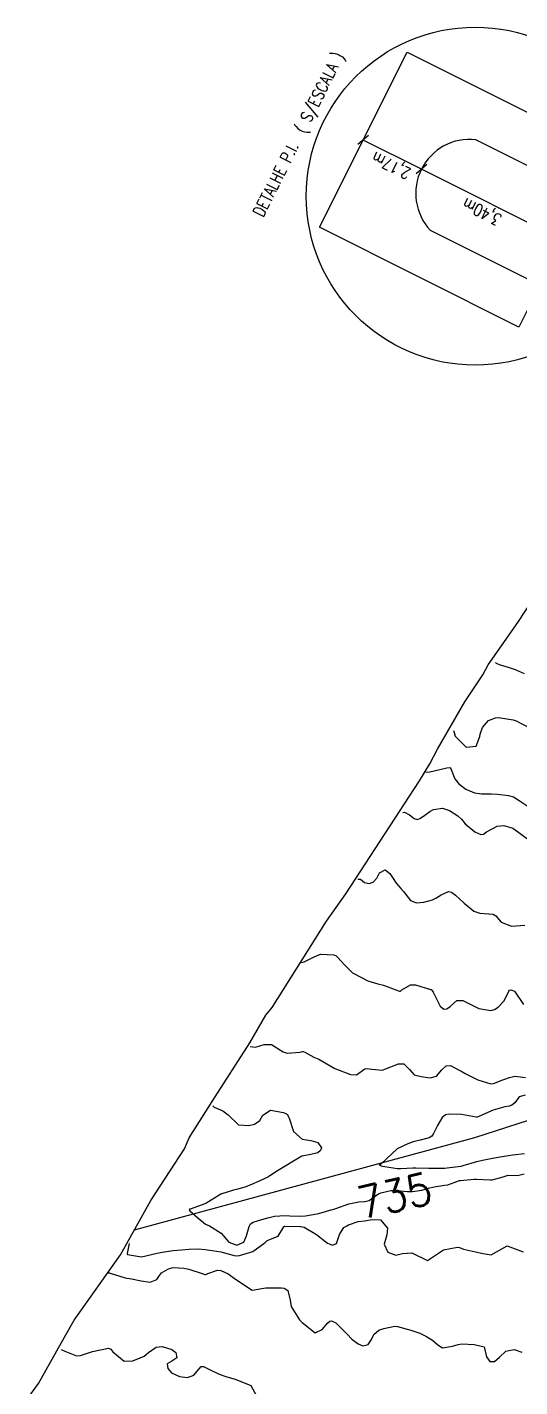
# Model space of a CAD drawing. Header units: metres. Extents: x 318500 to 325275, y 7408834 to 7428799.
# Drawn here: x 319931.8 to 319993.8, y 7412171.5 to 7412342.4 of the extents above; entities that cross this region are included whole.
import ezdxf
from ezdxf.enums import TextEntityAlignment as Align

# ---------------------------------------------------------------- set-up
doc = ezdxf.new("R2010")
doc.units = ezdxf.units.M
doc.header["$MEASUREMENT"] = 0
doc.linetypes.add('CONTINUO', pattern=[0])
for name, color, linetype in [('Area', 45, 'Continuous'), ('Cotas', 45, 'Continuous'), ('Curvas de Nivel 1m', 11, 'Continuous'), ('Curvas de Nivel 5m', 15, 'Continuous'), ('TEXTO', 45, 'Continuous'), ('Vias Secundárias', 230, 'Continuous')]:
    doc.layers.add(name, color=color, linetype=linetype)
doc.styles.add('ROMANS', font='romans', dxfattribs={"height": 0.2})
doc.styles.add('Style-STANDARD', font='STANDARD.shx')

msp = doc.modelspace()

# ---------------------------------------------------------------- linework, layer by layer
at = {"layer": 'Area'}
msp.add_lwpolyline([(319931.83, 7412169.92), (319933.25, 7412171.87), (319936.51, 7412177.71), (319937.74, 7412179.84), (319943.59, 7412188.04), (319947.39, 7412194.9), (319951.64, 7412201.37), (319952.22, 7412202.75), (319955.12, 7412207.34), (319959.84, 7412214.73), (319961.86, 7412218.19), (319962.64, 7412219.16), (319969.49, 7412230.03), (319971.91, 7412233.44), (319981.18, 7412247.65), (319982.47, 7412249.78), (319983.46, 7412251.66), (319986.89, 7412257.58), (319989.14, 7412261), (319989.82, 7412262.27), (319993.54, 7412267.56), (319996.52, 7412272.1)], dxfattribs=at)
at = {"layer": 'Curvas de Nivel 1m', "flags": 128}
for points, elevation in [([(319990.75, 7412262.55), (319990.81, 7412262.45), (319991.2, 7412262.29), (319992.46, 7412261.93), (319993.19, 7412261.65), (319994.33, 7412261.18)], 728), ([(319985.44, 7412254), (319985.53, 7412253.74), (319985.67, 7412253.29), (319987.06, 7412251.9), (319988.31, 7412252), (319988.78, 7412253.25), (319988.79, 7412253.55), (319989.09, 7412254.38), (319989.86, 7412255.24), (319990.73, 7412255.6), (319991.11, 7412255.62), (319992.96, 7412255.33), (319993.1, 7412255.3), (319993.34, 7412255.19), (319995.09, 7412254.3)], 729), ([(319979.1, 7412243.69), (319979.31, 7412243.74), (319979.92, 7412243.37), (319980.49, 7412242.91), (319980.93, 7412242.8), (319981.32, 7412242.96), (319981.83, 7412243.34), (319982.47, 7412243.81), (319982.95, 7412244.05), (319984.06, 7412244.21), (319984.95, 7412243.95), (319986, 7412243.28), (319986.47, 7412242.82), (319986.93, 7412242.27), (319988.12, 7412241.26), (319988.91, 7412240.9), (319989.21, 7412240.95), (319989.59, 7412241.24), (319990.93, 7412241.97), (319991.77, 7412242.05), (319992.93, 7412241.72), (319993.67, 7412241.18), (319994.91, 7412240.23)], 731), ([(319973.4, 7412235.31), (319973.77, 7412235.31), (319974.27, 7412234.87), (319974.83, 7412234.76), (319975.36, 7412234.9), (319975.81, 7412235.42), (319976.15, 7412236.11), (319976.85, 7412236.48), (319977.46, 7412236.02), (319977.87, 7412235.39), (319978.24, 7412234.8), (319978.82, 7412234.11), (319979.18, 7412233.74), (319979.44, 7412233.37), (319980.04, 7412232.6), (319980.79, 7412232.31), (319981.74, 7412232.4), (319982.8, 7412232.7), (319983.24, 7412232.89), (319983.91, 7412233.31), (319984.82, 7412233.73), (319985.19, 7412233.67), (319985.71, 7412233.29), (319986.79, 7412232.26), (319988.01, 7412231.26), (319988.78, 7412231.01), (319990.44, 7412230.89), (319990.77, 7412230.68), (319991.43, 7412229.87), (319992.76, 7412229.39), (319994.44, 7412229.5)], 732), ([(319966.34, 7412224.83), (319966.69, 7412224.88), (319967.92, 7412225.52), (319968.71, 7412225.87), (319970.4, 7412225.8), (319970.7, 7412225.65), (319970.88, 7412225.49), (319971.73, 7412224.51), (319972.68, 7412223.58), (319972.74, 7412223.52), (319972.83, 7412223.46), (319974.67, 7412222.5), (319975.94, 7412222.14), (319976.66, 7412221.97), (319978.2, 7412221.39), (319978.65, 7412221.2), (319978.8, 7412221.23), (319978.96, 7412221.38), (319980.03, 7412221.99), (319980.66, 7412222), (319982.54, 7412221.44), (319982.65, 7412221.4), (319982.74, 7412221.33), (319982.89, 7412221.08), (319983.77, 7412219.31), (319984.25, 7412218.94), (319984.62, 7412218.97), (319985.03, 7412219.29), (319985.87, 7412220.04), (319986.63, 7412220.02), (319988.2, 7412219.25), (319988.62, 7412219.01), (319990.15, 7412218.77), (319990.62, 7412218.92), (319991.06, 7412219.21), (319991.84, 7412220), (319992.4, 7412221.19), (319992.5, 7412221.34), (319992.65, 7412221.37), (319993.11, 7412221.19), (319994.26, 7412219.54)], 733), ([(319959.87, 7412214.27), (319960.55, 7412214.15), (319961.66, 7412214.5), (319962.55, 7412214.49), (319964.02, 7412213.58), (319964.54, 7412213.41), (319966.17, 7412213.55), (319966.46, 7412213.62), (319966.54, 7412213.62), (319966.76, 7412213.54), (319967.9, 7412212.89), (319968.53, 7412212.66), (319970.52, 7412211.49), (319972.51, 7412210.74), (319973.27, 7412210.69), (319974.32, 7412211.43), (319974.52, 7412211.47), (319975.17, 7412211.42), (319976.52, 7412211.28), (319976.62, 7412211.31), (319976.8, 7412211.41), (319978.53, 7412212.08), (319979.22, 7412212.07), (319979.91, 7412211.36), (319980.51, 7412210.69), (319981.39, 7412210.46), (319982.5, 7412210.32), (319983.31, 7412210.51), (319983.98, 7412211.31), (319984.53, 7412211.83), (319985.09, 7412211.86), (319986.16, 7412211.28), (319986.52, 7412211.09), (319986.92, 7412210.86), (319988.5, 7412210.04), (319990.16, 7412209.56), (319990.5, 7412209.59), (319991.67, 7412210.04), (319992.51, 7412210.36), (319993.16, 7412210.53), (319994.51, 7412210.36)], 734), ([(319994.47, 7412208.13), (319993.71, 7412207.93), (319993.17, 7412207.18), (319992.78, 7412206.86), (319992.46, 7412206.76), (319991.9, 7412206.65), (319990.45, 7412206.23), (319988.65, 7412205.45), (319988.44, 7412205.37), (319988.32, 7412205.37), (319986.44, 7412205.68), (319984.9, 7412205.75), (319984.44, 7412205.67), (319984.04, 7412205.31), (319983.44, 7412204.3), (319982.92, 7412203.32), (319982.74, 7412202.99), (319982.4, 7412202.78), (319981.28, 7412202.46), (319980.39, 7412202.26), (319979.72, 7412202.03), (319978.38, 7412201.38), (319976.36, 7412199.49), (319976.3, 7412199.47), (319976.09, 7412199.41), (319976.36, 7412199.26), (319976.55, 7412199.22), (319978.35, 7412198.89), (319978.83, 7412198.9), (319980.35, 7412199), (319980.7, 7412199), (319982.35, 7412198.95), (319982.73, 7412198.94), (319984.35, 7412198.95), (319984.67, 7412198.98), (319986.36, 7412199.19), (319986.42, 7412199.21), (319986.65, 7412199.27), (319988.37, 7412199.79), (319989.08, 7412199.95), (319990.37, 7412200.2), (319991.58, 7412200.4), (319992.37, 7412200.55), (319992.92, 7412200.64), (319994.38, 7412200.81)], 734), ([(319944.65, 7412189.47), (319944.41, 7412188.23), (319944.46, 7412188.08), (319946.2, 7412187.81), (319948.2, 7412188.27), (319948.82, 7412188.38), (319950.21, 7412188.6), (319951.25, 7412188.7), (319952.21, 7412188.76), (319953.32, 7412188.82), (319954.21, 7412188.74), (319955.12, 7412188.6), (319956.21, 7412188.45), (319957.87, 7412187.98), (319958.2, 7412187.94), (319958.53, 7412187.97), (319960.21, 7412188.46), (319961.75, 7412189.6), (319961.99, 7412189.82), (319962.23, 7412189.93), (319963.39, 7412190.42), (319964.12, 7412191.57), (319964.18, 7412191.64), (319964.25, 7412191.65), (319966.18, 7412191.61), (319966.25, 7412191.61), (319966.69, 7412191.53), (319968.24, 7412190.63), (319969.61, 7412189.5), (319970.22, 7412189.26), (319970.75, 7412189.48), (319971.13, 7412190.59), (319971.66, 7412191.47), (319972.03, 7412191.69), (319972.26, 7412191.81), (319973.47, 7412192.23), (319974.26, 7412192.34), (319975.21, 7412192.48), (319976.27, 7412192.46), (319977.17, 7412191.4), (319977.08, 7412190.55), (319976.75, 7412189.4), (319977.21, 7412188.39), (319978.21, 7412188), (319979.04, 7412188.2), (319980.21, 7412188.29), (319982.2, 7412187.33), (319984.21, 7412188.69), (319985.97, 7412189.03), (319986.22, 7412188.97), (319986.71, 7412188.77), (319988.21, 7412188.45), (319989.19, 7412188.21), (319990.21, 7412188.05), (319992.22, 7412189.19), (319994.21, 7412188.43)], 736), ([(319942.08, 7412185.73), (319942.13, 7412185.78), (319942.17, 7412185.8), (319942.27, 7412185.76), (319944.16, 7412185.14), (319944.96, 7412185.02), (319946.15, 7412184.8), (319947.32, 7412184.62), (319948.16, 7412184.96), (319948.47, 7412185.47), (319948.74, 7412185.77), (319949.62, 7412186.31), (319950.18, 7412186.44), (319951.55, 7412186.36), (319952.18, 7412186.26), (319953.86, 7412185.7), (319954.17, 7412185.57), (319954.3, 7412185.57), (319954.56, 7412185.69), (319955.75, 7412186.11), (319956.18, 7412186.09), (319957.1, 7412185.66), (319958.16, 7412184.9), (319960.14, 7412183.62), (319961.84, 7412183.9), (319962.14, 7412183.91), (319963.82, 7412183.9), (319964.14, 7412183.85), (319964.61, 7412183.56), (319964.9, 7412182.34), (319965.04, 7412181.56), (319966.1, 7412179.89), (319966.43, 7412179.53), (319968.07, 7412178.24), (319968.93, 7412178.65), (319969.64, 7412179.49), (319969.88, 7412179.71), (319970.09, 7412179.76), (319970.65, 7412179.48), (319972.07, 7412178.06), (319972.68, 7412177.45), (319973.47, 7412176.85), (319974.05, 7412176.61), (319974.72, 7412176.76), (319975.14, 7412177.42), (319975.43, 7412178.05), (319976.08, 7412178.57), (319976.7, 7412178.79), (319978.09, 7412179.07), (319978.41, 7412179.05), (319980.08, 7412178.59), (319981.21, 7412178.21), (319982.07, 7412177.77), (319982.8, 7412177.32), (319983.47, 7412176.73), (319984.05, 7412176.35), (319985.32, 7412176.55), (319986.06, 7412176.79), (319986.49, 7412176.84), (319988.06, 7412176.76), (319989.31, 7412176.49), (319989.61, 7412175.23), (319990.03, 7412174.62), (319990.6, 7412174.65), (319991.22, 7412175.2), (319992.05, 7412175.95), (319993.1, 7412176.13), (319994.05, 7412175.81)], 737), ([(319936.15, 7412176.15), (319936.21, 7412176.1), (319936.56, 7412175.93), (319938.03, 7412175.37), (319938.55, 7412175.39), (319940.04, 7412175.89), (319942.04, 7412176.3), (319942.37, 7412176.18), (319942.62, 7412175.85), (319944.02, 7412174.7), (319945.12, 7412174.72), (319946.03, 7412175.12), (319946.53, 7412175.31), (319947.1, 7412175.79), (319948.05, 7412176.46), (319948.79, 7412176.51), (319950.04, 7412176.16), (319950.53, 7412175.75), (319950.65, 7412175.12), (319950.02, 7412174.67), (319949.44, 7412174.34), (319949.51, 7412173.76), (319950, 7412173.23), (319950.98, 7412172.75), (319951.99, 7412172.61), (319952.78, 7412172.94), (319953.45, 7412173.71), (319953.73, 7412173.99), (319954.01, 7412174), (319954.66, 7412173.69), (319956, 7412173.03), (319956.96, 7412172.69), (319957.99, 7412172.41), (319959.98, 7412171.62), (319960.68, 7412170.33)], 738)]:
    msp.add_lwpolyline(points, dxfattribs=dict(at, elevation=elevation))
at = {"layer": 'Curvas de Nivel 5m', "flags": 128}
for points, elevation in [([(319981.96, 7412248.76), (319982.49, 7412248.81), (319983.02, 7412248.91), (319984.62, 7412249.31), (319985.02, 7412249.35), (319985.09, 7412249.3), (319985.64, 7412247.93), (319986.11, 7412247.28), (319986.99, 7412246.61), (319988.1, 7412246.14), (319988.98, 7412246.01), (319990.18, 7412246.04), (319990.98, 7412246), (319992.37, 7412245.81), (319992.98, 7412245.64), (319993.7, 7412245.18), (319994.96, 7412244.37)], 730), ([(319955.19, 7412206.79), (319955.37, 7412206.61), (319956.44, 7412206.16), (319957.1, 7412205.66), (319958.42, 7412204.41), (319959.72, 7412204.33), (319960.42, 7412204.5), (319961.08, 7412204.96), (319961.47, 7412205.6), (319962.45, 7412206.24), (319964.06, 7412205.96), (319964.44, 7412205.79), (319964.56, 7412205.68), (319964.63, 7412205.57), (319964.78, 7412205.22), (319965.34, 7412203.56), (319966.4, 7412202.59), (319967.5, 7412202.42), (319968.39, 7412202.18), (319968.86, 7412201.51), (319968.73, 7412201.16), (319968.37, 7412200.87), (319967.51, 7412200.66), (319966.37, 7412200.48), (319964.89, 7412199.56), (319964.56, 7412199.36), (319964.36, 7412199.25), (319963.32, 7412198.61), (319962.34, 7412197.99), (319962.09, 7412197.84), (319961.63, 7412197.6), (319960.73, 7412197.2), (319960.32, 7412197.01), (319959.35, 7412196.6), (319958.31, 7412196.33), (319957.78, 7412196.18), (319956.3, 7412195.73), (319956.26, 7412195.71), (319956.17, 7412195.67), (319954.29, 7412194.52), (319952.35, 7412193.8), (319952.28, 7412193.79), (319952.23, 7412193.78), (319952.19, 7412193.73), (319952.28, 7412193.59), (319953.28, 7412192.7), (319954.25, 7412191.91), (319954.77, 7412191.69), (319956.24, 7412190.76), (319957.19, 7412189.66), (319958.22, 7412189.27), (319959.07, 7412189.64), (319959.41, 7412190.45), (319959.75, 7412191.63), (319959.91, 7412191.97), (319960.26, 7412192.18), (319961.36, 7412192.51), (319962.27, 7412192.74), (319962.95, 7412192.9), (319964.27, 7412192.98), (319964.88, 7412192.96), (319966.27, 7412192.93), (319966.84, 7412192.96), (319968.28, 7412193.2), (319968.53, 7412193.26), (319969.35, 7412193.5), (319970.04, 7412193.73), (319970.28, 7412193.76), (319970.67, 7412193.87), (319972.29, 7412194.46), (319973.56, 7412194.71), (319974.29, 7412194.75), (319974.84, 7412194.88), (319975.61, 7412195.42), (319976, 7412195.72), (319976.31, 7412195.84), (319977.56, 7412196.14), (319978.31, 7412196.16), (319979.67, 7412196), (319980.31, 7412196), (319981.46, 7412196.19), (319982.32, 7412196.42), (319983.03, 7412196.61), (319984.32, 7412196.81), (319984.75, 7412196.87), (319985.89, 7412197.28), (319986.22, 7412197.38), (319986.33, 7412197.39), (319988.04, 7412197.55), (319988.33, 7412197.56), (319990.08, 7412197.48), (319990.33, 7412197.49), (319991.69, 7412197.85), (319992.34, 7412198.05), (319993.51, 7412198.01), (319994.35, 7412198.24)], 735)]:
    msp.add_lwpolyline(points, dxfattribs=dict(at, elevation=elevation))
at = {"layer": 'TEXTO', "linetype": 'CONTINUO'}
for p, q in [((319968.6, 7412317.29), (319979.63, 7412339.31)), ((319979.63, 7412339.31), (320004.7, 7412326.76)), ((320002.01, 7412321.39), (319988.26, 7412328.28)), ((319993.67, 7412304.73), (319968.6, 7412317.29)), ((319996.3, 7412309.99), (319982.55, 7412316.88)), ((319996.3, 7412309.99), (319993.67, 7412304.73))]:
    msp.add_line(p, q, dxfattribs=at)
for points in [[(319974.76, 7412328.83, 0), (319973.42, 7412327.67, 0)], [(319981.42, 7412324.58, 0), (319974.09, 7412328.25, 0)], [(319982.09, 7412325.16, 0), (319980.74, 7412324, 0)], [(319999.16, 7412315.69, 0), (319981.42, 7412324.58, 0)]]:
    msp.add_polyline3d(points, dxfattribs=at)
msp.add_circle((319988.19, 7412321.19), 21.25, dxfattribs=at)
msp.add_arc((319987.49, 7412321.54), 6.79, 83.4726, 223.3224, dxfattribs=at)
at = {"layer": 'Vias Secundárias'}
msp.add_lwpolyline([(319945.35, 7412191.21), (319988.13, 7412202.81), (320017.61, 7412212.32), (320029.53, 7412217.54, 0.050266), (320045.7, 7412226.64, -0.06388), (320079.82, 7412244.64, -0.067633), (320108.14, 7412251.06, -0.103621), (320120.56, 7412249.58, -0.04362), (320151.2, 7412236.18, 0.011881), (320168.39, 7412227.33, 0.019487), (320189, 7412218.29, 0.074904), (320219.56, 7412211.32, -0.040836), (320226.3, 7412210.25, -0.040836)], format="xyb", dxfattribs=at)

# ---------------------------------------------------------------- texts
at = {"layer": 'Cotas', "style": 'Style-STANDARD'}
msp.add_text('735', height=4, rotation=12.593, dxfattribs=at).set_placement((319978.04, 7412195.5, 735), align=Align.MIDDLE_CENTER)
at = {"layer": 'TEXTO', "style": 'ROMANS', "width": 0.8}
for s, rotation, p in [('DETALHE P.I.  ( S/ESCALA )', 63.3975, (319961.49, 7412318.44)), ('2,17m', 153.3975, (319980.24, 7412324.54)), ('3,40m', 153.3975, (319991.65, 7412318.73))]:
    msp.add_text(s, height=1.5, rotation=rotation, dxfattribs=at).set_placement(p)

doc.saveas('drawing.dxf')
